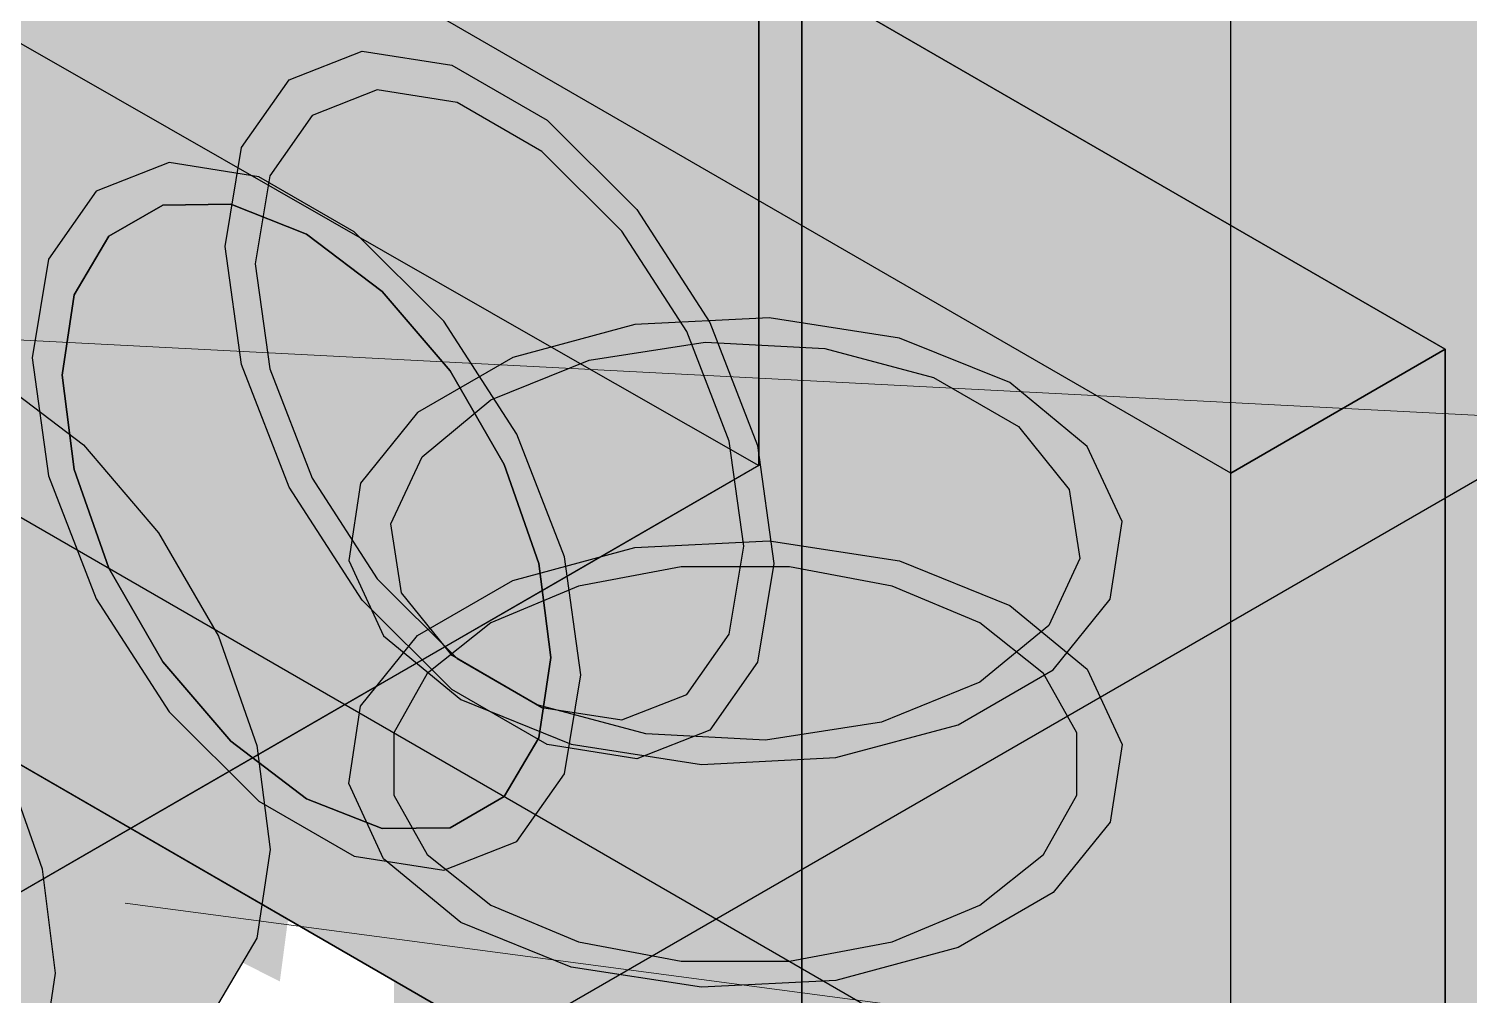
# Model space of a CAD drawing. Header units: metres. Extents: x 0 to 18.2, y -10 to 8.9.
# Drawn here: x 3.1725 to 3.4634, y 5.0996 to 5.2947 of the extents above; entities that cross this region are included whole.
import ezdxf

# ---------------------------------------------------------------- set-up
doc = ezdxf.new("R2010")
doc.units = ezdxf.units.M
doc.header["$LTSCALE"] = 0.25
doc.layers.add('ISO-ARISTAS', color=8, linetype='CONTINUOUS')
doc.layers.add('ISO-CONCRETO-SUP', color=254, linetype='CONTINUOUS', true_color=0xe8e8e8)
doc.layers.add('LLAMADAS', color=30, linetype='CONTINUOUS', lineweight=18)

msp = doc.modelspace()

# ---------------------------------------------------------------- linework, layer by layer
at = {"layer": 'ISO-ARISTAS', "color": 250}
for p, q in [((3.32859, 5.2253), (3.32859, 5.50034)), ((3.32859, 5.50034), (3.32859, 5.2253)), ((3.41519, 5.1753), (3.41519, 5.45034)), ((3.41519, 5.1753), (3.41519, 5.45034)), ((3.31993, 5.4065), (3.31993, 5.2065)), ((3.45849, 5.23), (3.27085, 5.33833)), ((3.27085, 5.33833), (3.45849, 5.23)), ((3.41519, 5.205), (3.22755, 5.31333)), ((3.41519, 5.205), (3.22755, 5.31333)), ((3.14672, 5.3055), (3.19003, 5.28075)), ((3.14672, 5.3055), (3.19003, 5.28075)), ((3.31993, 5.2565), (3.31993, 5.3065)), ((3.22508, 5.2844), (3.23982, 5.29018)), ((3.23982, 5.29018), (3.25791, 5.28733)), ((3.25791, 5.28733), (3.27716, 5.27622)), ((3.21545, 5.27071), (3.22508, 5.2844)), ((3.24285, 5.28236), (3.22972, 5.27722)), ((3.25896, 5.27983), (3.24285, 5.28236)), ((3.19003, 5.28075), (3.23333, 5.256)), ((3.19003, 5.28075), (3.23333, 5.256)), ((3.27611, 5.26994), (3.25896, 5.27983)), ((3.22972, 5.27722), (3.22115, 5.26503)), ((3.27716, 5.27622), (3.29525, 5.25818)), ((3.21211, 5.25075), (3.21545, 5.27071)), ((3.20085, 5.26768), (3.18611, 5.2619)), ((3.21894, 5.26483), (3.20085, 5.26768)), ((3.29222, 5.25386), (3.27611, 5.26994)), ((3.22115, 5.26503), (3.21817, 5.24725)), ((3.23819, 5.25372), (3.21894, 5.26483)), ((3.18611, 5.2619), (3.17648, 5.24821)), ((3.19955, 5.25912), (3.18863, 5.25281)), ((3.18863, 5.25281), (3.19955, 5.25912)), ((3.21331, 5.25927), (3.19955, 5.25912)), ((3.19955, 5.25912), (3.21331, 5.25927)), ((3.22856, 5.25325), (3.21331, 5.25927)), ((3.21331, 5.25927), (3.22856, 5.25325)), ((3.23333, 5.256), (3.27663, 5.23125)), ((3.23333, 5.256), (3.27663, 5.23125)), ((3.29525, 5.25818), (3.30999, 5.23537)), ((3.31993, 5.2065), (3.31993, 5.2565)), ((3.24382, 5.24165), (3.22856, 5.25325)), ((3.22856, 5.25325), (3.24382, 5.24165)), ((3.25628, 5.23568), (3.23819, 5.25372)), ((3.30535, 5.23356), (3.29222, 5.25386)), ((3.18863, 5.25281), (3.18162, 5.24097)), ((3.18162, 5.24097), (3.18863, 5.25281)), ((3.21545, 5.22693), (3.21211, 5.25075)), ((3.17648, 5.24821), (3.17314, 5.22825)), ((3.21817, 5.24725), (3.22115, 5.22604)), ((3.08322, 5.24667), (3.27085, 5.13833)), ((3.08322, 5.24667), (3.27085, 5.13833)), ((3.25758, 5.22561), (3.24382, 5.24165)), ((3.24382, 5.24165), (3.25758, 5.22561)), ((3.18162, 5.24097), (3.1792, 5.22475)), ((3.1792, 5.22475), (3.18162, 5.24097)), ((3.27102, 5.21287), (3.25628, 5.23568)), ((3.322, 5.23633), (3.29488, 5.23496)), ((3.34829, 5.23226), (3.322, 5.23633)), ((3.29488, 5.23496), (3.27021, 5.22832)), ((3.31392, 5.21146), (3.30535, 5.23356)), ((3.30999, 5.23537), (3.31962, 5.21057)), ((3.27663, 5.23125), (3.31993, 5.2065)), ((3.27663, 5.23125), (3.31993, 5.2065)), ((3.28566, 5.22778), (3.30908, 5.2314)), ((3.30908, 5.2314), (3.33323, 5.23018)), ((3.33323, 5.23018), (3.35521, 5.22427)), ((3.37059, 5.22325), (3.34829, 5.23226)), ((3.45849, 5.23), (3.41519, 5.205)), ((3.41519, 5.205), (3.45849, 5.23)), ((3.45849, 5.03), (3.45849, 5.23)), ((3.45849, 5.23), (3.45849, 5.03)), ((3.17314, 5.22825), (3.17648, 5.20443)), ((3.22508, 5.20213), (3.21545, 5.22693)), ((3.27021, 5.22832), (3.25096, 5.21721)), ((3.2658, 5.21975), (3.28566, 5.22778)), ((3.1792, 5.22475), (3.18162, 5.20574)), ((3.18162, 5.20574), (3.1792, 5.22475)), ((3.22115, 5.22604), (3.22972, 5.20394)), ((3.2685, 5.2067), (3.25758, 5.22561)), ((3.25758, 5.22561), (3.2685, 5.2067)), ((3.32859, 4.95026), (3.32859, 5.2253)), ((3.32859, 5.2253), (3.32859, 4.95026)), ((3.35521, 5.22427), (3.37235, 5.21437)), ((3.22755, 5.11333), (3.03991, 5.22167)), ((3.03991, 5.22167), (3.22755, 5.11333)), ((3.16664, 5.2235), (3.1835, 5.21068)), ((3.38621, 5.21038), (3.37059, 5.22325)), ((3.2519, 5.20828), (3.2658, 5.21975)), ((3.25096, 5.21721), (3.23945, 5.20296)), ((3.15538, 5.025), (3.48014, 5.2125)), ((3.28065, 5.18807), (3.27102, 5.21287)), ((3.37235, 5.21437), (3.3826, 5.20168)), ((3.1835, 5.21068), (3.19871, 5.19295)), ((3.3169, 5.19025), (3.31392, 5.21146)), ((3.31962, 5.21057), (3.32296, 5.18675)), ((3.39325, 5.19519), (3.38621, 5.21038)), ((3.31993, 5.2065), (3.16405, 5.1165)), ((3.24562, 5.19476), (3.2519, 5.20828)), ((3.27551, 5.18676), (3.2685, 5.2067)), ((3.2685, 5.2067), (3.27551, 5.18676)), ((3.31993, 5.2065), (3.28096, 5.184)), ((3.17648, 5.20443), (3.18611, 5.17963)), ((3.18162, 5.20574), (3.18863, 5.1858)), ((3.18863, 5.1858), (3.18162, 5.20574)), ((3.22972, 5.20394), (3.24285, 5.18364)), ((3.41519, 5.005), (3.41519, 5.205)), ((3.41519, 5.005), (3.41519, 5.205)), ((3.23982, 5.17932), (3.22508, 5.20213)), ((3.23945, 5.20296), (3.23708, 5.18731)), ((3.3826, 5.20168), (3.38471, 5.18774)), ((3.39088, 5.17954), (3.39325, 5.19519)), ((3.19871, 5.19295), (3.21078, 5.17205)), ((3.24773, 5.18082), (3.24562, 5.19476)), ((3.27021, 5.18332), (3.29488, 5.18996)), ((3.29488, 5.18996), (3.322, 5.19133)), ((3.31392, 5.17247), (3.3169, 5.19025)), ((3.322, 5.19133), (3.34829, 5.18726)), ((3.23708, 5.18731), (3.24413, 5.17212)), ((3.27793, 5.16775), (3.27551, 5.18676)), ((3.27551, 5.18676), (3.27793, 5.16775)), ((3.28399, 5.16425), (3.28065, 5.18807)), ((3.32296, 5.18675), (3.31962, 5.16679)), ((3.34829, 5.18726), (3.37059, 5.17825)), ((3.38471, 5.18774), (3.37844, 5.17422)), ((3.18863, 5.1858), (3.19955, 5.16689)), ((3.19955, 5.16689), (3.18863, 5.1858)), ((3.28096, 5.184), (3.24199, 5.1615)), ((3.24285, 5.18364), (3.25896, 5.16756)), ((3.25096, 5.17221), (3.27021, 5.18332)), ((3.30425, 5.18606), (3.28347, 5.18216)), ((3.30425, 5.18606), (3.28347, 5.18216)), ((3.32609, 5.18606), (3.30425, 5.18606)), ((3.32609, 5.18606), (3.30425, 5.18606)), ((3.34686, 5.18216), (3.32609, 5.18606)), ((3.34686, 5.18216), (3.32609, 5.18606)), ((3.25798, 5.16813), (3.24773, 5.18082)), ((3.28347, 5.18216), (3.2658, 5.17475)), ((3.28347, 5.18216), (3.2658, 5.17475)), ((3.36453, 5.17475), (3.34686, 5.18216)), ((3.36453, 5.17475), (3.34686, 5.18216)), ((3.18611, 5.17963), (3.20085, 5.15682)), ((3.25791, 5.16128), (3.23982, 5.17932)), ((3.37059, 5.17825), (3.38621, 5.16538)), ((3.37937, 5.16529), (3.39088, 5.17954)), ((3.2658, 5.17475), (3.25296, 5.16455)), ((3.2658, 5.17475), (3.25296, 5.16455)), ((3.37737, 5.16455), (3.36453, 5.17475)), ((3.37737, 5.16455), (3.36453, 5.17475)), ((3.41519, 4.90026), (3.41519, 5.1753)), ((3.41519, 4.90026), (3.41519, 5.1753)), ((3.21078, 5.17205), (3.21853, 5.15001)), ((3.23945, 5.15796), (3.25096, 5.17221)), ((3.24413, 5.17212), (3.25974, 5.15925)), ((3.30535, 5.16028), (3.31392, 5.17247)), ((3.37844, 5.17422), (3.36453, 5.16275)), ((3.19955, 5.16689), (3.21331, 5.15085)), ((3.21331, 5.15085), (3.19955, 5.16689)), ((3.27512, 5.15823), (3.25798, 5.16813)), ((3.25896, 5.16756), (3.27611, 5.15767)), ((3.27551, 5.15153), (3.27793, 5.16775)), ((3.27793, 5.16775), (3.27551, 5.15153)), ((3.31962, 5.16679), (3.30999, 5.1531)), ((3.25296, 5.16455), (3.24622, 5.15256)), ((3.25296, 5.16455), (3.24622, 5.15256)), ((3.28065, 5.14429), (3.28399, 5.16425)), ((3.36013, 5.15418), (3.37937, 5.16529)), ((3.38412, 5.15256), (3.37737, 5.16455)), ((3.38412, 5.15256), (3.37737, 5.16455)), ((3.38621, 5.16538), (3.39325, 5.15019)), ((3.24199, 5.1615), (3.20302, 5.139)), ((3.27716, 5.15017), (3.25791, 5.16128)), ((3.29222, 5.15514), (3.30535, 5.16028)), ((3.36453, 5.16275), (3.34467, 5.15472)), ((3.23708, 5.14231), (3.23945, 5.15796)), ((3.25974, 5.15925), (3.28204, 5.15024)), ((3.2971, 5.15232), (3.27512, 5.15823)), ((3.27611, 5.15767), (3.29222, 5.15514)), ((3.20085, 5.15682), (3.21894, 5.13878)), ((3.34467, 5.15472), (3.32125, 5.1511)), ((3.33545, 5.14754), (3.36013, 5.15418)), ((3.24622, 5.15256), (3.24622, 5.13994)), ((3.24622, 5.15256), (3.24622, 5.13994)), ((3.2685, 5.13969), (3.27551, 5.15153)), ((3.27551, 5.15153), (3.2685, 5.13969)), ((3.30999, 5.1531), (3.29525, 5.14732)), ((3.32125, 5.1511), (3.2971, 5.15232)), ((3.38412, 5.13994), (3.38412, 5.15256)), ((3.38412, 5.13994), (3.38412, 5.15256)), ((3.21331, 5.15085), (3.22856, 5.13925)), ((3.22856, 5.13925), (3.21331, 5.15085)), ((3.21853, 5.15001), (3.2212, 5.129)), ((3.29525, 5.14732), (3.27716, 5.15017)), ((3.28204, 5.15024), (3.30833, 5.14617)), ((3.39325, 5.15019), (3.39088, 5.13454)), ((3.17523, 5.12501), (3.16748, 5.14705)), ((3.30833, 5.14617), (3.33545, 5.14754)), ((3.27102, 5.1306), (3.28065, 5.14429)), ((3.24413, 5.12712), (3.23708, 5.14231)), ((3.24622, 5.13994), (3.25296, 5.12795)), ((3.24622, 5.13994), (3.25296, 5.12795)), ((3.25758, 5.13338), (3.2685, 5.13969)), ((3.2685, 5.13969), (3.25758, 5.13338)), ((3.37737, 5.12795), (3.38412, 5.13994)), ((3.37737, 5.12795), (3.38412, 5.13994)), ((3.20302, 5.139), (3.16405, 5.1165)), ((3.21894, 5.13878), (3.23819, 5.12767)), ((3.22856, 5.13925), (3.24382, 5.13323)), ((3.24382, 5.13323), (3.22856, 5.13925)), ((3.27085, 5.13833), (3.45849, 5.03)), ((3.27085, 5.13833), (3.45849, 5.03)), ((3.39088, 5.13454), (3.37937, 5.12029)), ((3.24382, 5.13323), (3.25758, 5.13338)), ((3.25758, 5.13338), (3.24382, 5.13323)), ((3.2212, 5.129), (3.21853, 5.11107)), ((3.25296, 5.12795), (3.2658, 5.11775)), ((3.25296, 5.12795), (3.2658, 5.11775)), ((3.25628, 5.12482), (3.27102, 5.1306)), ((3.36453, 5.11775), (3.37737, 5.12795)), ((3.36453, 5.11775), (3.37737, 5.12795)), ((3.23819, 5.12767), (3.25628, 5.12482)), ((3.25974, 5.11425), (3.24413, 5.12712)), ((3.1779, 5.104), (3.17523, 5.12501)), ((3.37937, 5.12029), (3.36013, 5.10918)), ((3.2658, 5.11775), (3.28347, 5.11034)), ((3.2658, 5.11775), (3.28347, 5.11034)), ((3.34686, 5.11034), (3.36453, 5.11775)), ((3.34686, 5.11034), (3.36453, 5.11775)), ((3.28204, 5.10524), (3.25974, 5.11425)), ((3.21853, 5.11107), (3.21078, 5.09799)), ((3.41519, 5.005), (3.22755, 5.11333)), ((3.22755, 5.11333), (3.41519, 5.005)), ((3.28347, 5.11034), (3.30425, 5.10644)), ((3.28347, 5.11034), (3.30425, 5.10644)), ((3.32609, 5.10644), (3.34686, 5.11034)), ((3.32609, 5.10644), (3.34686, 5.11034)), ((3.36013, 5.10918), (3.33545, 5.10254)), ((3.30833, 5.10117), (3.28204, 5.10524)), ((3.30425, 5.10644), (3.32609, 5.10644)), ((3.30425, 5.10644), (3.32609, 5.10644)), ((3.17523, 5.08607), (3.1779, 5.104)), ((3.33545, 5.10254), (3.30833, 5.10117))]:
    msp.add_line(p, q, dxfattribs=at)
at = {"layer": 'ISO-CONCRETO-SUP', "true_color": 0x575d65}
for points in [[(3.5451, 5.3503), (3.32859, 5.2253), (3.5451, 5.62534), (3.32859, 5.50034)], [(3.6317, 5.3003), (3.41519, 5.1753), (3.6317, 5.57534), (3.41519, 5.45034)], [(3.5451, 5.07526), (3.32859, 4.95026), (3.5451, 5.3503), (3.32859, 5.2253)], [(3.6317, 5.02526), (3.41519, 4.90026), (3.6317, 5.3003), (3.41519, 5.1753)]]:
    msp.add_solid(points, dxfattribs=at)
at = {"layer": 'ISO-CONCRETO-SUP', "true_color": 0x616771}
for points in [[(3.32859, 5.2253), (3.41519, 5.1753), (3.32859, 5.50034), (3.41519, 5.45034)], [(3.32859, 4.95026), (3.41519, 4.90026), (3.32859, 5.2253), (3.41519, 5.1753)]]:
    msp.add_solid(points, dxfattribs=at)
at = {"layer": 'ISO-CONCRETO-SUP', "true_color": 0x9e794f}
for points in [[(3.08322, 5.24667), (3.27085, 5.13833), (3.08322, 5.44667), (3.27085, 5.33833)], [(3.03991, 5.22167), (3.22755, 5.11333), (3.03991, 5.42167), (3.22755, 5.31333)], [(3.27085, 5.13833), (3.45849, 5.03), (3.27085, 5.33833), (3.45849, 5.23)], [(3.22755, 5.11333), (3.41519, 5.005), (3.22755, 5.31333), (3.41519, 5.205)], [(3.08322, 4.94667), (3.27085, 4.83833), (3.08322, 5.14667), (3.27085, 5.03833)], [(3.03991, 4.92167), (3.22755, 4.81333), (3.03991, 5.12167), (3.22755, 5.01333)]]:
    msp.add_solid(points, dxfattribs=at)
at = {"layer": 'ISO-CONCRETO-SUP', "true_color": 0xa4a7ab}
msp.add_solid([(3.31993, 5.2065), (3.16405, 5.1165), (3.31993, 5.4065), (3.16405, 5.3165)], dxfattribs=at)
at = {"layer": 'ISO-CONCRETO-SUP', "true_color": 0xa5aab0}
for points in [[(3.14672, 5.3055), (3.19003, 5.28075), (3.14672, 5.3555), (3.19003, 5.33075)], [(3.23333, 5.306), (3.27663, 5.28125), (3.23333, 5.356), (3.27663, 5.33125)], [(3.19003, 5.28075), (3.23333, 5.256), (3.19003, 5.33075), (3.23333, 5.306)], [(3.27663, 5.28125), (3.31993, 5.2565), (3.27663, 5.33125), (3.31993, 5.3065)], [(3.23333, 5.256), (3.27663, 5.23125), (3.23333, 5.306), (3.27663, 5.28125)], [(3.27663, 5.23125), (3.31993, 5.2065), (3.27663, 5.28125), (3.31993, 5.2565)]]:
    msp.add_solid(points, dxfattribs=at)
at = {"layer": 'ISO-CONCRETO-SUP', "true_color": 0xb08658}
for points in [[(3.27085, 5.33833), (3.45849, 5.23), (3.22755, 5.31333), (3.41519, 5.205)], [(3.08322, 5.24667), (3.27085, 5.13833), (3.03991, 5.22167), (3.22755, 5.11333)], [(3.08322, 5.14667), (3.27085, 5.03833), (3.03991, 5.12167), (3.22755, 5.01333)], [(3.27085, 5.13833), (3.45849, 5.03), (3.22755, 5.11333), (3.41519, 5.005)]]:
    msp.add_solid(points, dxfattribs=at)
at = {"layer": 'ISO-CONCRETO-SUP', "true_color": 0xb7bcc3}
for points in [[(3.14672, 5.3055), (3.19003, 5.28075), (3.10775, 5.283), (3.15105, 5.25825)], [(3.19003, 5.28075), (3.23333, 5.256), (3.15105, 5.25825), (3.19436, 5.2335)], [(3.15105, 5.25825), (3.19436, 5.2335), (3.11208, 5.23575), (3.15538, 5.211)], [(3.23333, 5.256), (3.27663, 5.23125), (3.19436, 5.2335), (3.23766, 5.20875)], [(3.19436, 5.2335), (3.23766, 5.20875), (3.15538, 5.211), (3.19869, 5.18625)], [(3.27663, 5.23125), (3.31993, 5.2065), (3.23766, 5.20875), (3.28096, 5.184)], [(3.15538, 5.211), (3.19869, 5.18625), (3.11641, 5.1885), (3.15971, 5.16375)], [(3.23766, 5.20875), (3.28096, 5.184), (3.19869, 5.18625), (3.24199, 5.1615)], [(3.19869, 5.18625), (3.24199, 5.1615), (3.15971, 5.16375), (3.20302, 5.139)], [(3.15971, 5.16375), (3.20302, 5.139), (3.12074, 5.14125), (3.16405, 5.1165)]]:
    msp.add_solid(points, dxfattribs=at)
at = {"layer": 'ISO-CONCRETO-SUP', "true_color": 0x22396e}
for points in [[(3.26049, 5.29054), (3.2452, 5.2844), (3.27744, 5.29439), (3.26009, 5.28778)], [(3.27744, 5.29439), (3.26009, 5.28778), (3.29307, 5.29377), (3.27381, 5.28723)], [(3.31243, 5.29197), (3.29307, 5.29377), (3.32702, 5.28657), (3.30676, 5.28869)], [(3.34416, 5.27668), (3.32702, 5.28657), (3.35613, 5.26675), (3.33899, 5.27664)], [(3.18611, 5.2619), (3.17648, 5.24821), (3.22508, 5.2844), (3.21545, 5.27071)], [(3.22972, 5.27722), (3.22115, 5.26503), (3.2452, 5.2844), (3.23373, 5.27086)], [(3.37867, 5.21932), (3.37572, 5.23765), (3.38319, 5.20473), (3.38086, 5.22104)], [(3.23945, 5.20296), (3.23708, 5.18731), (3.23945, 5.15796), (3.23708, 5.14231)], [(3.24441, 5.20109), (3.24736, 5.18276), (3.24532, 5.19817), (3.24764, 5.18186)], [(3.39088, 5.17954), (3.39325, 5.19519), (3.39088, 5.13454), (3.39325, 5.15019)], [(3.30535, 5.16028), (3.31392, 5.17247), (3.30845, 5.16172), (3.31992, 5.17525)], [(3.25827, 5.1675), (3.27541, 5.1576), (3.25815, 5.1676), (3.27529, 5.1577)], [(3.27102, 5.1306), (3.28065, 5.14429), (3.30999, 5.1531), (3.31962, 5.16679)], [(3.29317, 5.15558), (3.30845, 5.16172), (3.29408, 5.15579), (3.31143, 5.16239)], [(3.29408, 5.15579), (3.31143, 5.16239), (3.29493, 5.15575), (3.31418, 5.16228)], [(3.27556, 5.15754), (3.29493, 5.15575), (3.27541, 5.1576), (3.29567, 5.15548)]]:
    msp.add_solid(points, dxfattribs=at)
at = {"layer": 'ISO-CONCRETO-SUP', "true_color": 0x2d4b8f}
for points in [[(3.27774, 5.28854), (3.26049, 5.29054), (3.29579, 5.29264), (3.27744, 5.29439)], [(3.2364, 5.25359), (3.23292, 5.23013), (3.24463, 5.25326), (3.23823, 5.22992)], [(3.34976, 5.2196), (3.34944, 5.24357), (3.35954, 5.21598), (3.36147, 5.23912)], [(3.23823, 5.22992), (3.23855, 5.20595), (3.24289, 5.22819), (3.24096, 5.20506)], [(3.33513, 5.19659), (3.33861, 5.22005), (3.34336, 5.19626), (3.34976, 5.2196)], [(3.27592, 5.15758), (3.29317, 5.15558), (3.27573, 5.15754), (3.29408, 5.15579)]]:
    msp.add_solid(points, dxfattribs=at)
at = {"layer": 'ISO-CONCRETO-SUP', "true_color": 0x233b71}
for points in [[(3.29307, 5.29377), (3.27381, 5.28723), (3.30676, 5.28869), (3.28584, 5.28278)], [(3.29493, 5.15575), (3.31418, 5.16228), (3.29567, 5.15548), (3.31659, 5.16139)]]:
    msp.add_solid(points, dxfattribs=at)
at = {"layer": 'ISO-CONCRETO-SUP', "true_color": 0x294583}
for points in [[(3.29579, 5.29264), (3.27744, 5.29439), (3.31243, 5.29197), (3.29307, 5.29377)], [(3.24584, 5.27361), (3.2364, 5.25359), (3.25699, 5.27317), (3.24463, 5.25326)], [(3.36147, 5.23912), (3.35613, 5.26019), (3.37134, 5.23093), (3.36737, 5.25087)], [(3.24096, 5.20506), (3.2463, 5.18398), (3.24294, 5.20342), (3.24691, 5.18347)], [(3.32569, 5.17656), (3.33513, 5.19659), (3.331, 5.17635), (3.34336, 5.19626)], [(3.27573, 5.15754), (3.29408, 5.15579), (3.27556, 5.15754), (3.29493, 5.15575)]]:
    msp.add_solid(points, dxfattribs=at)
at = {"layer": 'ISO-CONCRETO-SUP', "true_color": 0x31519b}
for points in [[(3.29488, 5.27864), (3.27774, 5.28854), (3.31294, 5.28274), (3.29579, 5.29264)], [(3.25877, 5.16748), (3.27592, 5.15758), (3.25859, 5.16743), (3.27573, 5.15754)]]:
    msp.add_solid(points, dxfattribs=at)
at = {"layer": 'ISO-CONCRETO-SUP', "true_color": 0x2d4b8e}
for points in [[(3.31294, 5.28274), (3.29579, 5.29264), (3.32958, 5.28208), (3.31243, 5.29197)], [(3.34788, 5.26257), (3.32635, 5.26615), (3.35336, 5.24488), (3.3315, 5.24954)], [(3.34944, 5.24357), (3.34243, 5.26527), (3.36147, 5.23912), (3.35613, 5.26019)], [(3.23855, 5.20595), (3.24557, 5.18425), (3.24096, 5.20506), (3.2463, 5.18398)], [(3.25859, 5.16743), (3.27573, 5.15754), (3.25842, 5.16744), (3.27556, 5.15754)], [(3.2752, 5.15784), (3.29673, 5.15426), (3.27514, 5.15802), (3.297, 5.15336)]]:
    msp.add_solid(points, dxfattribs=at)
at = {"layer": 'ISO-CONCRETO-SUP', "true_color": 0x284481}
for points in [[(3.32958, 5.28208), (3.31243, 5.29197), (3.34416, 5.27668), (3.32702, 5.28657)], [(3.33899, 5.27664), (3.318, 5.27937), (3.34788, 5.26257), (3.32635, 5.26615)], [(3.23373, 5.27086), (3.22746, 5.25156), (3.24584, 5.27361), (3.2364, 5.25359)], [(3.36756, 5.20933), (3.37134, 5.23093), (3.37353, 5.19989), (3.37867, 5.21932)], [(3.24671, 5.22502), (3.24294, 5.20342), (3.24956, 5.22052), (3.24441, 5.20109)], [(3.31992, 5.17525), (3.32619, 5.19456), (3.32569, 5.17656), (3.33513, 5.19659)], [(3.25842, 5.16744), (3.27556, 5.15754), (3.25827, 5.1675), (3.27541, 5.1576)], [(3.27529, 5.1577), (3.29628, 5.15497), (3.2752, 5.15784), (3.29673, 5.15426)]]:
    msp.add_solid(points, dxfattribs=at)
at = {"layer": 'ISO-CONCRETO-SUP', "true_color": 0x2b488a}
for points in [[(3.20085, 5.26768), (3.18611, 5.2619), (3.23982, 5.29018), (3.22508, 5.2844)], [(3.25185, 5.25059), (3.24289, 5.22819), (3.25778, 5.24567), (3.24671, 5.22502)], [(3.27021, 5.22832), (3.25096, 5.21721), (3.27021, 5.18332), (3.25096, 5.17221)], [(3.35058, 5.19359), (3.35954, 5.21598), (3.3565, 5.18867), (3.36756, 5.20933)], [(3.36013, 5.15418), (3.37937, 5.16529), (3.36013, 5.10918), (3.37937, 5.12029)], [(3.25628, 5.12482), (3.27102, 5.1306), (3.29525, 5.14732), (3.30999, 5.1531)]]:
    msp.add_solid(points, dxfattribs=at)
at = {"layer": 'ISO-CONCRETO-SUP', "true_color": 0x31529d}
for points in [[(3.21894, 5.26483), (3.20085, 5.26768), (3.25791, 5.28733), (3.23982, 5.29018)], [(3.3315, 5.24954), (3.30756, 5.2484), (3.33323, 5.23018), (3.30908, 5.2314)], [(3.32651, 5.2173), (3.32083, 5.24073), (3.33861, 5.22005), (3.33572, 5.24412)], [(3.22715, 5.22882), (3.23282, 5.20538), (3.23292, 5.23013), (3.23581, 5.20606)], [(3.297, 5.15336), (3.32095, 5.1545), (3.2971, 5.15232), (3.32125, 5.1511)], [(3.23819, 5.12767), (3.25628, 5.12482), (3.27716, 5.15017), (3.29525, 5.14732)]]:
    msp.add_solid(points, dxfattribs=at)
at = {"layer": 'ISO-CONCRETO-SUP', "true_color": 0x2a4787}
for points in [[(3.24285, 5.28236), (3.22972, 5.27722), (3.26049, 5.29054), (3.2452, 5.2844)], [(3.318, 5.27937), (3.29571, 5.27459), (3.32635, 5.26615), (3.30304, 5.26298)], [(3.25778, 5.24567), (3.24671, 5.22502), (3.26218, 5.2387), (3.24956, 5.22052)], [(3.3565, 5.18867), (3.36756, 5.20933), (3.3609, 5.1817), (3.37353, 5.19989)], [(3.29222, 5.15514), (3.30535, 5.16028), (3.29317, 5.15558), (3.30845, 5.16172)], [(3.29628, 5.15497), (3.31857, 5.15975), (3.29673, 5.15426), (3.32004, 5.15743)]]:
    msp.add_solid(points, dxfattribs=at)
at = {"layer": 'ISO-CONCRETO-SUP', "true_color": 0x305099}
for points in [[(3.25896, 5.27983), (3.24285, 5.28236), (3.27774, 5.28854), (3.26049, 5.29054)], [(3.33572, 5.24412), (3.3268, 5.26589), (3.34944, 5.24357), (3.34243, 5.26527)], [(3.30756, 5.2484), (3.28442, 5.2416), (3.30908, 5.2314), (3.28566, 5.22778)], [(3.23581, 5.20606), (3.24472, 5.18429), (3.23855, 5.20595), (3.24557, 5.18425)], [(3.32095, 5.1545), (3.34408, 5.16131), (3.32125, 5.1511), (3.34467, 5.15472)], [(3.27611, 5.15767), (3.29222, 5.15514), (3.27592, 5.15758), (3.29317, 5.15558)]]:
    msp.add_solid(points, dxfattribs=at)
at = {"layer": 'ISO-CONCRETO-SUP', "true_color": 0x3457a6}
for points in [[(3.27611, 5.26994), (3.25896, 5.27983), (3.29488, 5.27864), (3.27774, 5.28854)], [(3.25896, 5.16756), (3.27611, 5.15767), (3.25877, 5.16748), (3.27592, 5.15758)]]:
    msp.add_solid(points, dxfattribs=at)
at = {"layer": 'ISO-CONCRETO-SUP', "true_color": 0x27417c}
for points in [[(3.30676, 5.28869), (3.28584, 5.28278), (3.318, 5.27937), (3.29571, 5.27459)], [(3.27381, 5.28723), (3.25699, 5.27317), (3.28584, 5.28278), (3.26677, 5.26955)], [(3.31418, 5.16228), (3.331, 5.17635), (3.31659, 5.16139), (3.33566, 5.17463)], [(3.29567, 5.15548), (3.31659, 5.16139), (3.29628, 5.15497), (3.31857, 5.15975)]]:
    msp.add_solid(points, dxfattribs=at)
at = {"layer": 'ISO-CONCRETO-SUP', "true_color": 0x243c73}
for points in [[(3.32702, 5.28657), (3.30676, 5.28869), (3.33899, 5.27664), (3.318, 5.27937)], [(3.25131, 5.21487), (3.24532, 5.19817), (3.2519, 5.20828), (3.24562, 5.19476)], [(3.3772, 5.18803), (3.38319, 5.20473), (3.37844, 5.17422), (3.38471, 5.18774)], [(3.27541, 5.1576), (3.29567, 5.15548), (3.27529, 5.1577), (3.29628, 5.15497)]]:
    msp.add_solid(points, dxfattribs=at)
at = {"layer": 'ISO-CONCRETO-SUP', "true_color": 0x3559aa}
for points in [[(3.23819, 5.25372), (3.21894, 5.26483), (3.27716, 5.27622), (3.25791, 5.28733)], [(3.21894, 5.13878), (3.23819, 5.12767), (3.25791, 5.16128), (3.27716, 5.15017)]]:
    msp.add_solid(points, dxfattribs=at)
at = {"layer": 'ISO-CONCRETO-SUP', "true_color": 0x233a6f}
for points in [[(3.2452, 5.2844), (3.23373, 5.27086), (3.26009, 5.28778), (3.24584, 5.27361)], [(3.30845, 5.16172), (3.31992, 5.17525), (3.31143, 5.16239), (3.32569, 5.17656)]]:
    msp.add_solid(points, dxfattribs=at)
at = {"layer": 'ISO-CONCRETO-SUP', "true_color": 0x253e75}
for points in [[(3.26009, 5.28778), (3.24584, 5.27361), (3.27381, 5.28723), (3.25699, 5.27317)], [(3.31143, 5.16239), (3.32569, 5.17656), (3.31418, 5.16228), (3.331, 5.17635)]]:
    msp.add_solid(points, dxfattribs=at)
at = {"layer": 'ISO-CONCRETO-SUP', "true_color": 0x294584}
for points in [[(3.28584, 5.28278), (3.26677, 5.26955), (3.29571, 5.27459), (3.27479, 5.26289)], [(3.31659, 5.16139), (3.33566, 5.17463), (3.31857, 5.15975), (3.33949, 5.17145)]]:
    msp.add_solid(points, dxfattribs=at)
at = {"layer": 'ISO-CONCRETO-SUP', "true_color": 0x3355a2}
for points in [[(3.30985, 5.26204), (3.29488, 5.27864), (3.3268, 5.26589), (3.31294, 5.28274)], [(3.32083, 5.24073), (3.30985, 5.26204), (3.33572, 5.24412), (3.3268, 5.26589)], [(3.31392, 5.21146), (3.30535, 5.23356), (3.32651, 5.2173), (3.32083, 5.24073)], [(3.34829, 5.23226), (3.322, 5.23633), (3.34829, 5.18726), (3.322, 5.19133)], [(3.22115, 5.22604), (3.22972, 5.20394), (3.22715, 5.22882), (3.23282, 5.20538)], [(3.23282, 5.20538), (3.24381, 5.18408), (3.23581, 5.20606), (3.24472, 5.18429)], [(3.24381, 5.18408), (3.25877, 5.16748), (3.24472, 5.18429), (3.25859, 5.16743)], [(3.28204, 5.15024), (3.30833, 5.14617), (3.28204, 5.10524), (3.30833, 5.10117)]]:
    msp.add_solid(points, dxfattribs=at)
at = {"layer": 'ISO-CONCRETO-SUP', "true_color": 0x2f4f96}
for points in [[(3.3268, 5.26589), (3.31294, 5.28274), (3.34243, 5.26527), (3.32958, 5.28208)], [(3.33861, 5.22005), (3.33572, 5.24412), (3.34976, 5.2196), (3.34944, 5.24357)], [(3.23292, 5.23013), (3.23581, 5.20606), (3.23823, 5.22992), (3.23855, 5.20595)], [(3.24472, 5.18429), (3.25859, 5.16743), (3.24557, 5.18425), (3.25842, 5.16744)]]:
    msp.add_solid(points, dxfattribs=at)
at = {"layer": 'ISO-CONCRETO-SUP', "true_color": 0x2b4889}
for points in [[(3.34243, 5.26527), (3.32958, 5.28208), (3.35613, 5.26019), (3.34416, 5.27668)], [(3.24557, 5.18425), (3.25842, 5.16744), (3.2463, 5.18398), (3.25827, 5.1675)]]:
    msp.add_solid(points, dxfattribs=at)
at = {"layer": 'ISO-CONCRETO-SUP', "true_color": 0x365aac}
for points in [[(3.29222, 5.25386), (3.27611, 5.26994), (3.30985, 5.26204), (3.29488, 5.27864)], [(3.24285, 5.18364), (3.25896, 5.16756), (3.24381, 5.18408), (3.25877, 5.16748)]]:
    msp.add_solid(points, dxfattribs=at)
at = {"layer": 'ISO-CONCRETO-SUP', "true_color": 0x253f78}
for points in [[(3.35613, 5.26675), (3.33899, 5.27664), (3.36503, 5.25267), (3.34788, 5.26257)], [(3.37134, 5.23093), (3.36737, 5.25087), (3.37867, 5.21932), (3.37572, 5.23765)], [(3.24294, 5.20342), (3.24691, 5.18347), (3.24441, 5.20109), (3.24736, 5.18276)], [(3.25815, 5.1676), (3.27529, 5.1577), (3.25806, 5.16774), (3.2752, 5.15784)]]:
    msp.add_solid(points, dxfattribs=at)
at = {"layer": 'ISO-CONCRETO-SUP', "true_color": 0x27417b}
for points in [[(3.35613, 5.26019), (3.34416, 5.27668), (3.36737, 5.25087), (3.35613, 5.26675)], [(3.37572, 5.23765), (3.36503, 5.25267), (3.38086, 5.22104), (3.3705, 5.23498)], [(3.2463, 5.18398), (3.25827, 5.1675), (3.24691, 5.18347), (3.25815, 5.1676)], [(3.24736, 5.18276), (3.25806, 5.16774), (3.24764, 5.18186), (3.258, 5.16792)]]:
    msp.add_solid(points, dxfattribs=at)
at = {"layer": 'ISO-CONCRETO-SUP', "true_color": 0x375cb0}
for points in [[(3.25628, 5.23568), (3.23819, 5.25372), (3.29525, 5.25818), (3.27716, 5.27622)], [(3.20085, 5.15682), (3.21894, 5.13878), (3.23982, 5.17932), (3.25791, 5.16128)]]:
    msp.add_solid(points, dxfattribs=at)
at = {"layer": 'ISO-CONCRETO-SUP', "true_color": 0x2c498b}
for points in [[(3.29571, 5.27459), (3.27479, 5.26289), (3.30304, 5.26298), (3.28075, 5.25345)], [(3.27479, 5.26289), (3.25778, 5.24567), (3.28075, 5.25345), (3.26218, 5.2387)], [(3.33949, 5.17145), (3.3565, 5.18867), (3.34233, 5.16696), (3.3609, 5.1817)], [(3.31857, 5.15975), (3.33949, 5.17145), (3.32004, 5.15743), (3.34233, 5.16696)]]:
    msp.add_solid(points, dxfattribs=at)
at = {"layer": 'ISO-CONCRETO-SUP', "true_color": 0x28427f}
for points in [[(3.17648, 5.24821), (3.17314, 5.22825), (3.21545, 5.27071), (3.21211, 5.25075)], [(3.28065, 5.14429), (3.28399, 5.16425), (3.31962, 5.16679), (3.32296, 5.18675)]]:
    msp.add_solid(points, dxfattribs=at)
at = {"layer": 'ISO-CONCRETO-SUP', "true_color": 0x28437f}
for points in [[(3.22115, 5.26503), (3.21817, 5.24725), (3.23373, 5.27086), (3.22746, 5.25156)], [(3.31392, 5.17247), (3.3169, 5.19025), (3.31992, 5.17525), (3.32619, 5.19456)]]:
    msp.add_solid(points, dxfattribs=at)
at = {"layer": 'ISO-CONCRETO-SUP', "true_color": 0x2a4686}
for points in [[(3.25699, 5.27317), (3.24463, 5.25326), (3.26677, 5.26955), (3.25185, 5.25059)], [(3.36503, 5.25267), (3.34788, 5.26257), (3.3705, 5.23498), (3.35336, 5.24488)], [(3.39325, 5.19519), (3.38621, 5.21038), (3.39325, 5.15019), (3.38621, 5.16538)], [(3.331, 5.17635), (3.34336, 5.19626), (3.33566, 5.17463), (3.35058, 5.19359)], [(3.23708, 5.18731), (3.24413, 5.17212), (3.23708, 5.14231), (3.24413, 5.12712)], [(3.25806, 5.16774), (3.2752, 5.15784), (3.258, 5.16792), (3.27514, 5.15802)]]:
    msp.add_solid(points, dxfattribs=at)
at = {"layer": 'ISO-CONCRETO-SUP', "true_color": 0x2b4888}
for points in [[(3.26677, 5.26955), (3.25185, 5.25059), (3.27479, 5.26289), (3.25778, 5.24567)], [(3.33566, 5.17463), (3.35058, 5.19359), (3.33949, 5.17145), (3.3565, 5.18867)]]:
    msp.add_solid(points, dxfattribs=at)
at = {"layer": 'ISO-CONCRETO-SUP', "true_color": 0x2e4d92}
for points in [[(3.32635, 5.26615), (3.30304, 5.26298), (3.3315, 5.24954), (3.30756, 5.2484)], [(3.30304, 5.26298), (3.28075, 5.25345), (3.30756, 5.2484), (3.28442, 5.2416)], [(3.32004, 5.15743), (3.34233, 5.16696), (3.32095, 5.1545), (3.34408, 5.16131)], [(3.29673, 5.15426), (3.32004, 5.15743), (3.297, 5.15336), (3.32095, 5.1545)]]:
    msp.add_solid(points, dxfattribs=at)
at = {"layer": 'ISO-CONCRETO-SUP', "true_color": 0x223a6e}
for points in [[(3.36737, 5.25087), (3.35613, 5.26675), (3.37572, 5.23765), (3.36503, 5.25267)], [(3.24691, 5.18347), (3.25815, 5.1676), (3.24736, 5.18276), (3.25806, 5.16774)]]:
    msp.add_solid(points, dxfattribs=at)
at = {"layer": 'ISO-CONCRETO-SUP', "true_color": 0x365aab}
for points in [[(3.30535, 5.23356), (3.29222, 5.25386), (3.32083, 5.24073), (3.30985, 5.26204)], [(3.22972, 5.20394), (3.24285, 5.18364), (3.23282, 5.20538), (3.24381, 5.18408)]]:
    msp.add_solid(points, dxfattribs=at)
at = {"layer": 'ISO-CONCRETO-SUP', "true_color": 0x7e96ac}
msp.add_solid([(3.11966, 5.21299), (3.10874, 5.20669), (3.19955, 5.25912), (3.18863, 5.25281)], dxfattribs=at)
at = {"layer": 'ISO-CONCRETO-SUP', "true_color": 0x8faac4}
for points in [[(3.13342, 5.21314), (3.11966, 5.21299), (3.21331, 5.25927), (3.19955, 5.25912)], [(3.16393, 5.08711), (3.17769, 5.08726), (3.24382, 5.13323), (3.25758, 5.13338)]]:
    msp.add_solid(points, dxfattribs=at)
at = {"layer": 'ISO-CONCRETO-SUP', "true_color": 0x9cbad6}
for points in [[(3.14867, 5.20712), (3.13342, 5.21314), (3.22856, 5.25325), (3.21331, 5.25927)], [(3.14867, 5.09312), (3.16393, 5.08711), (3.22856, 5.13925), (3.24382, 5.13323)]]:
    msp.add_solid(points, dxfattribs=at)
at = {"layer": 'ISO-CONCRETO-SUP', "true_color": 0x91adc7}
for points in [[(3.22856, 5.19625), (3.19955, 5.25912), (3.18863, 5.25281)], [(3.22856, 5.19625), (3.21331, 5.25927), (3.19955, 5.25912)], [(3.22856, 5.19625), (3.22856, 5.25325), (3.21331, 5.25927)], [(3.22856, 5.19625), (3.24382, 5.24165), (3.22856, 5.25325)], [(3.22856, 5.19625), (3.18863, 5.25281), (3.18162, 5.24097)], [(3.22856, 5.19625), (3.25758, 5.22561), (3.24382, 5.24165)], [(3.22856, 5.19625), (3.18162, 5.24097), (3.1792, 5.22475)], [(3.22856, 5.19625), (3.1792, 5.22475), (3.18162, 5.20574)], [(3.22856, 5.19625), (3.2685, 5.2067), (3.25758, 5.22561)], [(3.22856, 5.19625), (3.27551, 5.18676), (3.2685, 5.2067)], [(3.22856, 5.19625), (3.18162, 5.20574), (3.18863, 5.1858)], [(3.22856, 5.19625), (3.18863, 5.1858), (3.19955, 5.16689)], [(3.22856, 5.19625), (3.19955, 5.16689), (3.21331, 5.15085)], [(3.22856, 5.19625), (3.21331, 5.15085), (3.22856, 5.13925)], [(3.22856, 5.19625), (3.22856, 5.13925), (3.24382, 5.13323)], [(3.22856, 5.19625), (3.24382, 5.13323), (3.25758, 5.13338)], [(3.22856, 5.19625), (3.25758, 5.13338), (3.2685, 5.13969)], [(3.22856, 5.19625), (3.2685, 5.13969), (3.27551, 5.15153)], [(3.22856, 5.19625), (3.27551, 5.15153), (3.27793, 5.16775)], [(3.22856, 5.19625), (3.27793, 5.16775), (3.27551, 5.18676)]]:
    msp.add_solid(points, dxfattribs=at)
at = {"layer": 'ISO-CONCRETO-SUP', "true_color": 0x375bae}
for points in [[(3.27102, 5.21287), (3.25628, 5.23568), (3.30999, 5.23537), (3.29525, 5.25818)], [(3.18611, 5.17963), (3.20085, 5.15682), (3.22508, 5.20213), (3.23982, 5.17932)]]:
    msp.add_solid(points, dxfattribs=at)
at = {"layer": 'ISO-CONCRETO-SUP', "true_color": 0xa5c4e1}
for points in [[(3.16393, 5.19553), (3.14867, 5.20712), (3.24382, 5.24165), (3.22856, 5.25325)], [(3.13342, 5.10472), (3.14867, 5.09312), (3.21331, 5.15085), (3.22856, 5.13925)]]:
    msp.add_solid(points, dxfattribs=at)
at = {"layer": 'ISO-CONCRETO-SUP', "true_color": 0x2d4c91}
for points in [[(3.22746, 5.25156), (3.22715, 5.22882), (3.2364, 5.25359), (3.23292, 5.23013)], [(3.32619, 5.19456), (3.32651, 5.2173), (3.33513, 5.19659), (3.33861, 5.22005)]]:
    msp.add_solid(points, dxfattribs=at)
at = {"layer": 'ISO-CONCRETO-SUP', "true_color": 0x2c4a8c}
for points in [[(3.24463, 5.25326), (3.23823, 5.22992), (3.25185, 5.25059), (3.24289, 5.22819)], [(3.34336, 5.19626), (3.34976, 5.2196), (3.35058, 5.19359), (3.35954, 5.21598)]]:
    msp.add_solid(points, dxfattribs=at)
at = {"layer": 'ISO-CONCRETO-SUP', "true_color": 0x2c4a8d}
for points in [[(3.28075, 5.25345), (3.26218, 5.2387), (3.28442, 5.2416), (3.26489, 5.22995)], [(3.34233, 5.16696), (3.3609, 5.1817), (3.34408, 5.16131), (3.36361, 5.17295)]]:
    msp.add_solid(points, dxfattribs=at)
at = {"layer": 'ISO-CONCRETO-SUP', "true_color": 0x687c8e}
for points in [[(3.10874, 5.20669), (3.10173, 5.19484), (3.18863, 5.25281), (3.18162, 5.24097)], [(3.18861, 5.09356), (3.19562, 5.10541), (3.2685, 5.13969), (3.27551, 5.15153)], [(3.17769, 5.08726), (3.18861, 5.09356), (3.25758, 5.13338), (3.2685, 5.13969)], [(3.10872, 5.04744), (3.11573, 5.05928), (3.18861, 5.09356), (3.19562, 5.10541)]]:
    msp.add_solid(points, dxfattribs=at)
at = {"layer": 'ISO-CONCRETO-SUP', "true_color": 0x2e4d94}
for points in [[(3.17314, 5.22825), (3.17648, 5.20443), (3.21211, 5.25075), (3.21545, 5.22693)], [(3.28399, 5.16425), (3.28065, 5.18807), (3.32296, 5.18675), (3.31962, 5.21057)]]:
    msp.add_solid(points, dxfattribs=at)
at = {"layer": 'ISO-CONCRETO-SUP', "true_color": 0x2e4d93}
for points in [[(3.21817, 5.24725), (3.22115, 5.22604), (3.22746, 5.25156), (3.22715, 5.22882)], [(3.3705, 5.23498), (3.35336, 5.24488), (3.37235, 5.21437), (3.35521, 5.22427)], [(3.3169, 5.19025), (3.31392, 5.21146), (3.32619, 5.19456), (3.32651, 5.2173)], [(3.258, 5.16792), (3.27514, 5.15802), (3.25798, 5.16813), (3.27512, 5.15823)]]:
    msp.add_solid(points, dxfattribs=at)
at = {"layer": 'ISO-CONCRETO-SUP', "true_color": 0x30519b}
for points in [[(3.35336, 5.24488), (3.3315, 5.24954), (3.35521, 5.22427), (3.33323, 5.23018)], [(3.27514, 5.15802), (3.297, 5.15336), (3.27512, 5.15823), (3.2971, 5.15232)]]:
    msp.add_solid(points, dxfattribs=at)
at = {"layer": 'ISO-CONCRETO-SUP', "true_color": 0xa7c7e4}
for points in [[(3.17769, 5.17949), (3.16393, 5.19553), (3.25758, 5.22561), (3.24382, 5.24165)], [(3.0978, 5.13336), (3.08404, 5.1494), (3.17769, 5.17949), (3.16393, 5.19553)], [(3.11966, 5.12076), (3.13342, 5.10472), (3.19955, 5.16689), (3.21331, 5.15085)]]:
    msp.add_solid(points, dxfattribs=at)
at = {"layer": 'ISO-CONCRETO-SUP', "true_color": 0x2d4b90}
for points in [[(3.28442, 5.2416), (3.26489, 5.22995), (3.28566, 5.22778), (3.2658, 5.21975)], [(3.34408, 5.16131), (3.36361, 5.17295), (3.34467, 5.15472), (3.36453, 5.16275)]]:
    msp.add_solid(points, dxfattribs=at)
at = {"layer": 'ISO-CONCRETO-SUP', "true_color": 0x7990a6}
for points in [[(3.10173, 5.19484), (3.09931, 5.17863), (3.18162, 5.24097), (3.1792, 5.22475)], [(3.19562, 5.10541), (3.19804, 5.12162), (3.27551, 5.15153), (3.27793, 5.16775)], [(3.11573, 5.05928), (3.11815, 5.0755), (3.19562, 5.10541), (3.19804, 5.12162)]]:
    msp.add_solid(points, dxfattribs=at)
at = {"layer": 'ISO-CONCRETO-SUP', "true_color": 0x2a4685}
for points in [[(3.26218, 5.2387), (3.24956, 5.22052), (3.26489, 5.22995), (3.25131, 5.21487)], [(3.3609, 5.1817), (3.37353, 5.19989), (3.36361, 5.17295), (3.3772, 5.18803)]]:
    msp.add_solid(points, dxfattribs=at)
at = {"layer": 'ISO-CONCRETO-SUP', "true_color": 0x2b4788}
for points in [[(3.35954, 5.21598), (3.36147, 5.23912), (3.36756, 5.20933), (3.37134, 5.23093)], [(3.24289, 5.22819), (3.24096, 5.20506), (3.24671, 5.22502), (3.24294, 5.20342)]]:
    msp.add_solid(points, dxfattribs=at)
at = {"layer": 'ISO-CONCRETO-SUP', "true_color": 0x32549f}
for points in [[(3.322, 5.23633), (3.29488, 5.23496), (3.322, 5.19133), (3.29488, 5.18996)], [(3.30833, 5.14617), (3.33545, 5.14754), (3.30833, 5.10117), (3.33545, 5.10254)]]:
    msp.add_solid(points, dxfattribs=at)
at = {"layer": 'ISO-CONCRETO-SUP', "true_color": 0x2f4f97}
for points in [[(3.29488, 5.23496), (3.27021, 5.22832), (3.29488, 5.18996), (3.27021, 5.18332)], [(3.33545, 5.14754), (3.36013, 5.15418), (3.33545, 5.10254), (3.36013, 5.10918)]]:
    msp.add_solid(points, dxfattribs=at)
at = {"layer": 'ISO-CONCRETO-SUP', "true_color": 0x3356a4}
for points in [[(3.28065, 5.18807), (3.27102, 5.21287), (3.31962, 5.21057), (3.30999, 5.23537)], [(3.17648, 5.20443), (3.18611, 5.17963), (3.21545, 5.22693), (3.22508, 5.20213)]]:
    msp.add_solid(points, dxfattribs=at)
at = {"layer": 'ISO-CONCRETO-SUP', "true_color": 0x2a4788}
for points in [[(3.38086, 5.22104), (3.3705, 5.23498), (3.3826, 5.20168), (3.37235, 5.21437)], [(3.24764, 5.18186), (3.258, 5.16792), (3.24773, 5.18082), (3.25798, 5.16813)]]:
    msp.add_solid(points, dxfattribs=at)
at = {"layer": 'ISO-CONCRETO-SUP', "true_color": 0x294483}
for points in [[(3.26489, 5.22995), (3.25131, 5.21487), (3.2658, 5.21975), (3.2519, 5.20828)], [(3.36361, 5.17295), (3.3772, 5.18803), (3.36453, 5.16275), (3.37844, 5.17422)]]:
    msp.add_solid(points, dxfattribs=at)
at = {"layer": 'ISO-CONCRETO-SUP', "true_color": 0x31539e}
for points in [[(3.37059, 5.22325), (3.34829, 5.23226), (3.37059, 5.17825), (3.34829, 5.18726)], [(3.25974, 5.15925), (3.28204, 5.15024), (3.25974, 5.11425), (3.28204, 5.10524)]]:
    msp.add_solid(points, dxfattribs=at)
at = {"layer": 'ISO-CONCRETO-SUP', "true_color": 0x8e6d47}
msp.add_solid([(3.45849, 5.03), (3.41519, 5.005), (3.45849, 5.23), (3.41519, 5.205)], dxfattribs=at)
at = {"layer": 'ISO-CONCRETO-SUP', "true_color": 0x8ba5be}
for points in [[(3.09931, 5.17863), (3.10173, 5.15962), (3.1792, 5.22475), (3.18162, 5.20574)], [(3.19804, 5.12162), (3.19562, 5.14063), (3.27793, 5.16775), (3.27551, 5.18676)], [(3.11815, 5.0755), (3.11573, 5.09451), (3.19804, 5.12162), (3.19562, 5.14063)]]:
    msp.add_solid(points, dxfattribs=at)
at = {"layer": 'ISO-CONCRETO-SUP', "true_color": 0xa3c2df}
for points in [[(3.18861, 5.16057), (3.17769, 5.17949), (3.2685, 5.2067), (3.25758, 5.22561)], [(3.10874, 5.13968), (3.11966, 5.12076), (3.18863, 5.1858), (3.19955, 5.16689)], [(3.10872, 5.11445), (3.0978, 5.13336), (3.18861, 5.16057), (3.17769, 5.17949)]]:
    msp.add_solid(points, dxfattribs=at)
at = {"layer": 'ISO-CONCRETO-SUP', "true_color": 0xd8892d}
msp.add_solid([(3.16664, 5.2235), (3.1835, 5.21068), (3.12334, 5.1985), (3.1402, 5.18568)], dxfattribs=at)
at = {"layer": 'ISO-CONCRETO-SUP', "true_color": 0x2e4e94}
for points in [[(3.38621, 5.21038), (3.37059, 5.22325), (3.38621, 5.16538), (3.37059, 5.17825)], [(3.24413, 5.17212), (3.25974, 5.15925), (3.24413, 5.12712), (3.25974, 5.11425)]]:
    msp.add_solid(points, dxfattribs=at)
at = {"layer": 'ISO-CONCRETO-SUP', "true_color": 0x263f79}
for points in [[(3.38319, 5.20473), (3.38086, 5.22104), (3.38471, 5.18774), (3.3826, 5.20168)], [(3.25096, 5.21721), (3.23945, 5.20296), (3.25096, 5.17221), (3.23945, 5.15796)], [(3.24532, 5.19817), (3.24764, 5.18186), (3.24562, 5.19476), (3.24773, 5.18082)], [(3.37937, 5.16529), (3.39088, 5.17954), (3.37937, 5.12029), (3.39088, 5.13454)]]:
    msp.add_solid(points, dxfattribs=at)
at = {"layer": 'ISO-CONCRETO-SUP', "true_color": 0x26407a}
for points in [[(3.24956, 5.22052), (3.24441, 5.20109), (3.25131, 5.21487), (3.24532, 5.19817)], [(3.37353, 5.19989), (3.37867, 5.21932), (3.3772, 5.18803), (3.38319, 5.20473)]]:
    msp.add_solid(points, dxfattribs=at)
at = {"layer": 'ISO-CONCRETO-SUP', "true_color": 0xc9c7c0}
msp.add_solid([(3.48014, 5.2125), (3.80181, 5.02679), (3.15538, 5.025), (3.47705, 4.83929)], dxfattribs=at)
at = {"layer": 'ISO-CONCRETO-SUP', "true_color": 0xdb8b2e}
msp.add_solid([(3.1835, 5.21068), (3.19871, 5.19295), (3.1402, 5.18568), (3.15541, 5.16795)], dxfattribs=at)
at = {"layer": 'ISO-CONCRETO-SUP', "true_color": 0x99b7d2}
for points in [[(3.19562, 5.14063), (3.18861, 5.16057), (3.27551, 5.18676), (3.2685, 5.2067)], [(3.10173, 5.15962), (3.10874, 5.13968), (3.18162, 5.20574), (3.18863, 5.1858)], [(3.11573, 5.09451), (3.10872, 5.11445), (3.19562, 5.14063), (3.18861, 5.16057)]]:
    msp.add_solid(points, dxfattribs=at)
at = {"layer": 'ISO-CONCRETO-SUP', "true_color": 0xd6882d}
msp.add_solid([(3.19871, 5.19295), (3.21078, 5.17205), (3.15541, 5.16795), (3.16748, 5.14705)], dxfattribs=at)
at = {"layer": 'ISO-CONCRETO-SUP', "true_color": 0x92aec8}
for points in [[(3.30425, 5.18606), (3.28347, 5.18216), (3.30425, 5.08816), (3.28347, 5.08426)], [(3.32609, 5.10644), (3.34686, 5.11034), (3.32609, 5.00854), (3.34686, 5.01244)]]:
    msp.add_solid(points, dxfattribs=at)
at = {"layer": 'ISO-CONCRETO-SUP', "true_color": 0xa1c0dd}
for points in [[(3.31517, 5.14625), (3.30425, 5.18606), (3.28347, 5.18216)], [(3.31517, 5.14625), (3.32609, 5.18606), (3.30425, 5.18606)], [(3.31517, 5.14625), (3.34686, 5.18216), (3.32609, 5.18606)], [(3.31517, 5.14625), (3.28347, 5.18216), (3.2658, 5.17475)], [(3.31517, 5.14625), (3.36453, 5.17475), (3.34686, 5.18216)], [(3.31517, 5.14625), (3.2658, 5.17475), (3.25296, 5.16455)], [(3.31517, 5.14625), (3.37737, 5.16455), (3.36453, 5.17475)], [(3.31517, 5.14625), (3.25296, 5.16455), (3.24622, 5.15256)], [(3.31517, 5.14625), (3.38412, 5.15256), (3.37737, 5.16455)], [(3.31517, 5.14625), (3.24622, 5.15256), (3.24622, 5.13994)], [(3.31517, 5.14625), (3.38412, 5.13994), (3.38412, 5.15256)], [(3.31517, 5.14625), (3.24622, 5.13994), (3.25296, 5.12795)], [(3.31517, 5.14625), (3.25296, 5.12795), (3.2658, 5.11775)], [(3.31517, 5.14625), (3.2658, 5.11775), (3.28347, 5.11034)], [(3.31517, 5.14625), (3.28347, 5.11034), (3.30425, 5.10644)], [(3.31517, 5.14625), (3.30425, 5.10644), (3.32609, 5.10644)], [(3.31517, 5.14625), (3.37737, 5.12795), (3.38412, 5.13994)], [(3.31517, 5.14625), (3.36453, 5.11775), (3.37737, 5.12795)], [(3.31517, 5.14625), (3.34686, 5.11034), (3.36453, 5.11775)], [(3.31517, 5.14625), (3.32609, 5.10644), (3.34686, 5.11034)]]:
    msp.add_solid(points, dxfattribs=at)
at = {"layer": 'ISO-CONCRETO-SUP', "true_color": 0x98b5d0}
for points in [[(3.32609, 5.18606), (3.30425, 5.18606), (3.32609, 5.08816), (3.30425, 5.08816)], [(3.30425, 5.10644), (3.32609, 5.10644), (3.30425, 5.00854), (3.32609, 5.00854)]]:
    msp.add_solid(points, dxfattribs=at)
at = {"layer": 'ISO-CONCRETO-SUP', "true_color": 0x99b6d1}
for points in [[(3.34686, 5.18216), (3.32609, 5.18606), (3.34686, 5.08426), (3.32609, 5.08816)], [(3.28347, 5.11034), (3.30425, 5.10644), (3.28347, 5.01244), (3.30425, 5.00854)]]:
    msp.add_solid(points, dxfattribs=at)
at = {"layer": 'ISO-CONCRETO-SUP', "true_color": 0x88a2bb}
for points in [[(3.28347, 5.18216), (3.2658, 5.17475), (3.28347, 5.08426), (3.2658, 5.07685)], [(3.34686, 5.11034), (3.36453, 5.11775), (3.34686, 5.01244), (3.36453, 5.01985)]]:
    msp.add_solid(points, dxfattribs=at)
at = {"layer": 'ISO-CONCRETO-SUP', "true_color": 0x95b1cc}
for points in [[(3.36453, 5.17475), (3.34686, 5.18216), (3.36453, 5.07685), (3.34686, 5.08426)], [(3.2658, 5.11775), (3.28347, 5.11034), (3.2658, 5.01985), (3.28347, 5.01244)]]:
    msp.add_solid(points, dxfattribs=at)
at = {"layer": 'ISO-CONCRETO-SUP', "true_color": 0x7c93a9}
for points in [[(3.2658, 5.17475), (3.25296, 5.16455), (3.2658, 5.07685), (3.25296, 5.06665)], [(3.36453, 5.11775), (3.37737, 5.12795), (3.36453, 5.01985), (3.37737, 5.03005)]]:
    msp.add_solid(points, dxfattribs=at)
at = {"layer": 'ISO-CONCRETO-SUP', "true_color": 0x8da7c1}
for points in [[(3.37737, 5.16455), (3.36453, 5.17475), (3.37737, 5.06665), (3.36453, 5.07685)], [(3.25296, 5.12795), (3.2658, 5.11775), (3.25296, 5.03005), (3.2658, 5.01985)]]:
    msp.add_solid(points, dxfattribs=at)
at = {"layer": 'ISO-CONCRETO-SUP', "true_color": 0xc9802a}
msp.add_solid([(3.21078, 5.17205), (3.21853, 5.15001), (3.16748, 5.14705), (3.17523, 5.12501)], dxfattribs=at)
at = {"layer": 'ISO-CONCRETO-SUP', "true_color": 0x6d8195}
for points in [[(3.25296, 5.16455), (3.24622, 5.15256), (3.25296, 5.06665), (3.24622, 5.05466)], [(3.37737, 5.12795), (3.38412, 5.13994), (3.37737, 5.03005), (3.38412, 5.04204)]]:
    msp.add_solid(points, dxfattribs=at)
at = {"layer": 'ISO-CONCRETO-SUP', "true_color": 0x8199b0}
for points in [[(3.38412, 5.15256), (3.37737, 5.16455), (3.38412, 5.05466), (3.37737, 5.06665)], [(3.24622, 5.13994), (3.25296, 5.12795), (3.24622, 5.04204), (3.25296, 5.03005)]]:
    msp.add_solid(points, dxfattribs=at)
at = {"layer": 'ISO-CONCRETO-SUP', "true_color": 0x73889d}
for points in [[(3.24622, 5.15256), (3.24622, 5.13994), (3.24622, 5.05466), (3.24622, 5.04204)], [(3.38412, 5.13994), (3.38412, 5.15256), (3.38412, 5.04204), (3.38412, 5.05466)]]:
    msp.add_solid(points, dxfattribs=at)
at = {"layer": 'ISO-CONCRETO-SUP', "true_color": 0xb67426}
msp.add_solid([(3.21853, 5.15001), (3.2212, 5.129), (3.17523, 5.12501), (3.1779, 5.104)], dxfattribs=at)
at = {"layer": 'ISO-CONCRETO-SUP', "true_color": 0x9f6521}
msp.add_solid([(3.2212, 5.129), (3.21853, 5.11107), (3.1779, 5.104), (3.17523, 5.08607)], dxfattribs=at)
at = {"layer": 'ISO-CONCRETO-SUP', "true_color": 0x88571c}
msp.add_solid([(3.21853, 5.11107), (3.21078, 5.09799), (3.17523, 5.08607), (3.16748, 5.07299)], dxfattribs=at)
at = {"layer": 'LLAMADAS'}
for p, q in [((6.24, 5.0735), (2.72237, 5.255)), ((6.24, 4.71542), (3.19197, 5.11813))]:
    msp.add_line(p, q, dxfattribs=at)
for points in [[(3.14499, 5.298), (3.17846, 5.28788), (3.17746, 5.31096)], [(3.19197, 5.11813), (3.22318, 5.10235), (3.2262, 5.12525)]]:
    msp.add_solid(points, dxfattribs=at)

doc.saveas('drawing.dxf')
